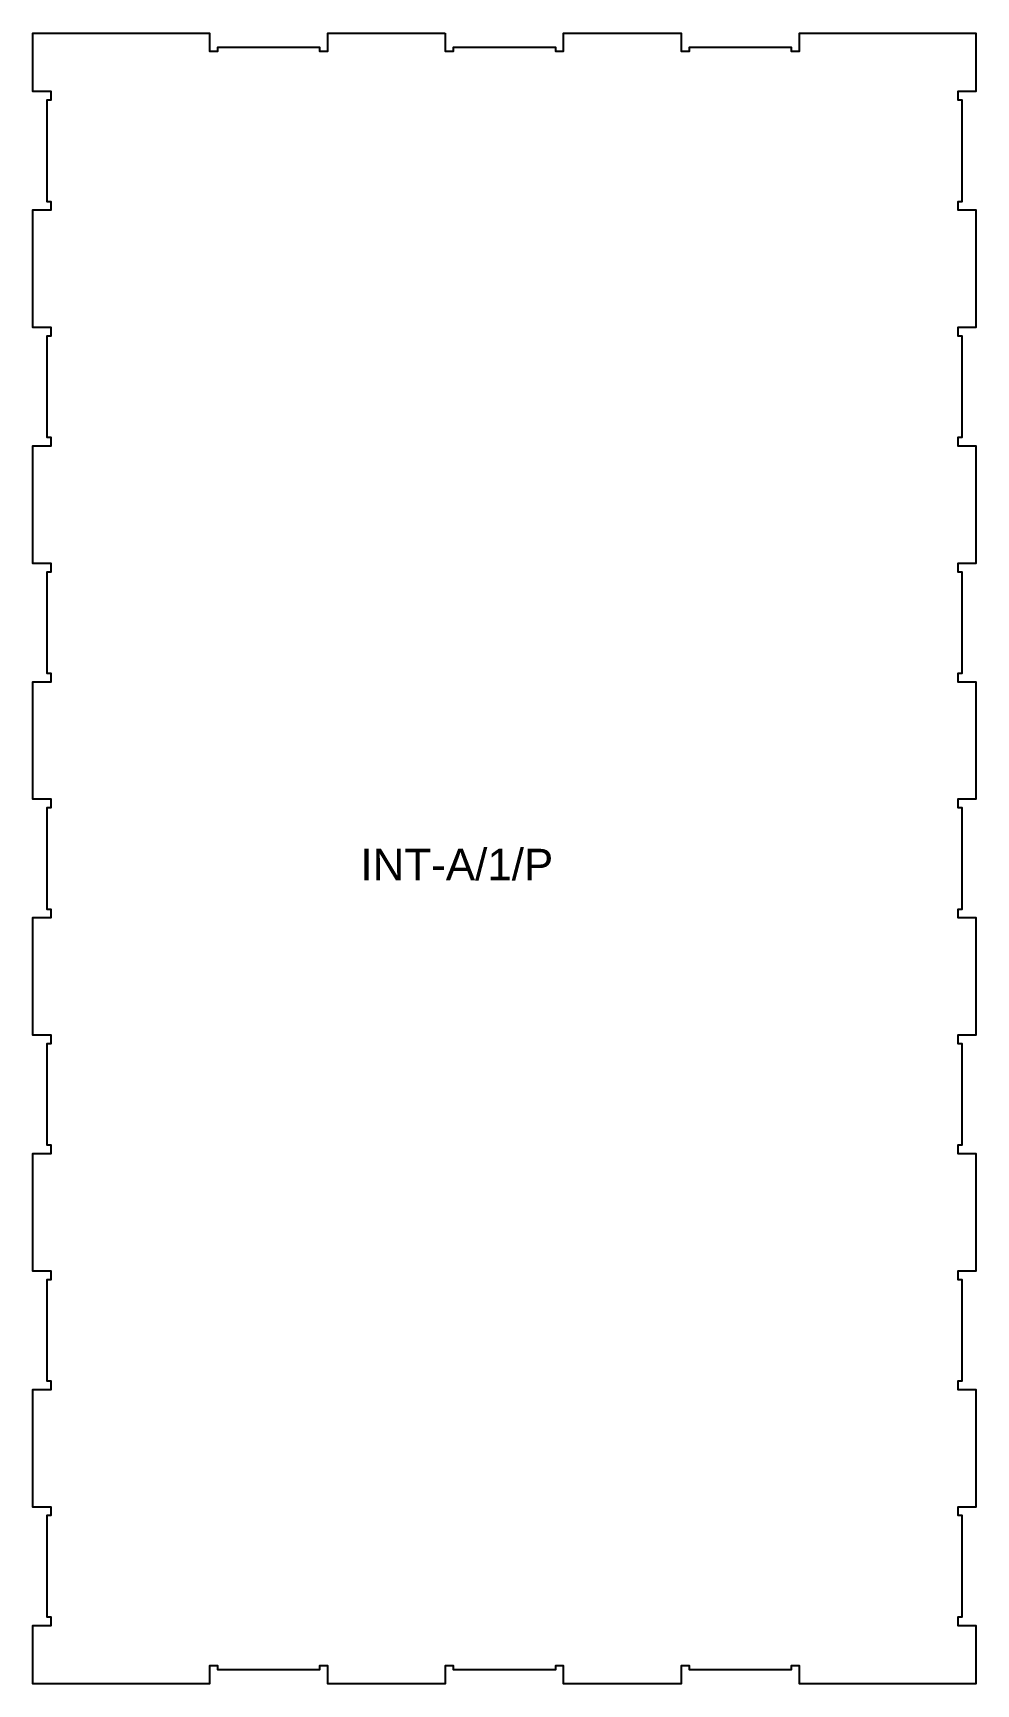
# Model space of a CAD drawing. Header units: millimetres. Extents: x 154 to 1354, y 164 to 2263.
import ezdxf

# ---------------------------------------------------------------- set-up
doc = ezdxf.new("R2010")
doc.units = ezdxf.units.MM
doc.layers.add('1_ANYTOOL_1MMDEEP_INSIDE', color=2, linetype='Continuous', true_color=0xffff00)
doc.layers.add('6_ANYTOOL_CUTTHROUGH_OUTSI', color=5, linetype='Continuous', true_color=0x0000ff)
doc.styles.add('textstyle11', font='standard')

msp = doc.modelspace()

# ---------------------------------------------------------------- linework, layer by layer
at = {"layer": '6_ANYTOOL_CUTTHROUGH_OUTSI'}
msp.add_lwpolyline([(678.7, 2263.2), (678.7, 2240.2), (689.2, 2240.2), (689.2, 2245.2), (818.7, 2245.2), (818.7, 2240.2), (829.2, 2240.2), (829.2, 2263.2), (978.7, 2263.2), (978.7, 2240.2), (989.2, 2240.2), (989.2, 2245.2), (1118.7, 2245.2), (1118.7, 2240.2), (1129.2, 2240.2), (1129.2, 2263.2), (1353.7, 2263.2), (1353.7, 2188.7), (1330.7, 2188.7), (1330.7, 2178.2), (1335.7, 2178.2), (1335.7, 2048.7), (1330.7, 2048.7), (1330.7, 2038.2), (1353.7, 2038.2), (1353.7, 1888.7), (1330.7, 1888.7), (1330.7, 1878.2), (1335.7, 1878.2), (1335.7, 1748.7), (1330.7, 1748.7), (1330.7, 1738.2), (1353.7, 1738.2), (1353.7, 1588.7), (1330.7, 1588.7), (1330.7, 1578.2), (1335.7, 1578.2), (1335.7, 1448.7), (1330.7, 1448.7), (1330.7, 1438.2), (1353.7, 1438.2), (1353.7, 1288.7), (1330.7, 1288.7), (1330.7, 1278.2), (1335.7, 1278.2), (1335.7, 1148.7), (1330.7, 1148.7), (1330.7, 1138.2), (1353.7, 1138.2), (1353.7, 988.7), (1330.7, 988.7), (1330.7, 978.2), (1335.7, 978.2), (1335.7, 848.7), (1330.7, 848.7), (1330.7, 838.2), (1353.7, 838.2), (1353.7, 688.7), (1330.7, 688.7), (1330.7, 678.2), (1335.7, 678.2), (1335.7, 548.7), (1330.7, 548.7), (1330.7, 538.2), (1353.7, 538.2), (1353.7, 388.7), (1330.7, 388.7), (1330.7, 378.2), (1335.7, 378.2), (1335.7, 248.7), (1330.7, 248.7), (1330.7, 238.2), (1353.7, 238.2), (1353.7, 163.7), (1129.2, 163.7), (1129.2, 186.7), (1118.7, 186.7), (1118.7, 181.7), (989.2, 181.7), (989.2, 186.7), (978.7, 186.7), (978.7, 163.7), (829.2, 163.7), (829.2, 186.7), (818.7, 186.7), (818.7, 181.7), (689.2, 181.7), (689.2, 186.7), (678.7, 186.7), (678.7, 163.7), (529.2, 163.7), (529.2, 186.7), (518.7, 186.7), (518.7, 181.7), (389.2, 181.7), (389.2, 186.7), (378.7, 186.7), (378.7, 163.7), (154.2, 163.7), (154.2, 238.2), (177.2, 238.2), (177.2, 248.7), (172.2, 248.7), (172.2, 378.2), (177.2, 378.2), (177.2, 388.7), (154.2, 388.7), (154.2, 538.2), (177.2, 538.2), (177.2, 548.7), (172.2, 548.7), (172.2, 678.2), (177.2, 678.2), (177.2, 688.7), (154.2, 688.7), (154.2, 838.2), (177.2, 838.2), (177.2, 848.7), (172.2, 848.7), (172.2, 978.2), (177.2, 978.2), (177.2, 988.7), (154.2, 988.7), (154.2, 1138.2), (177.2, 1138.2), (177.2, 1148.7), (172.2, 1148.7), (172.2, 1278.2), (177.2, 1278.2), (177.2, 1288.7), (154.2, 1288.7), (154.2, 1438.2), (177.2, 1438.2), (177.2, 1448.7), (172.2, 1448.7), (172.2, 1578.2), (177.2, 1578.2), (177.2, 1588.7), (154.2, 1588.7), (154.2, 1738.2), (177.2, 1738.2), (177.2, 1748.7), (172.2, 1748.7), (172.2, 1878.2), (177.2, 1878.2), (177.2, 1888.7), (154.2, 1888.7), (154.2, 2038.2), (177.2, 2038.2), (177.2, 2048.7), (172.2, 2048.7), (172.2, 2178.2), (177.2, 2178.2), (177.2, 2188.7), (154.2, 2188.7), (154.2, 2263.2), (378.7, 2263.2), (378.7, 2240.2), (389.2, 2240.2), (389.2, 2245.2), (518.7, 2245.2), (518.7, 2240.2), (529.2, 2240.2), (529.2, 2263.2)], close=True, dxfattribs=at)

# ---------------------------------------------------------------- texts
at = {"layer": '1_ANYTOOL_1MMDEEP_INSIDE', "insert": (570.7, 1225.8), "char_height": 40, "width": 275.663, "attachment_point": 1, "style": 'textstyle11'}
msp.add_mtext('\\fArial;INT-A/1/P', dxfattribs=at)

doc.saveas('drawing.dxf')
